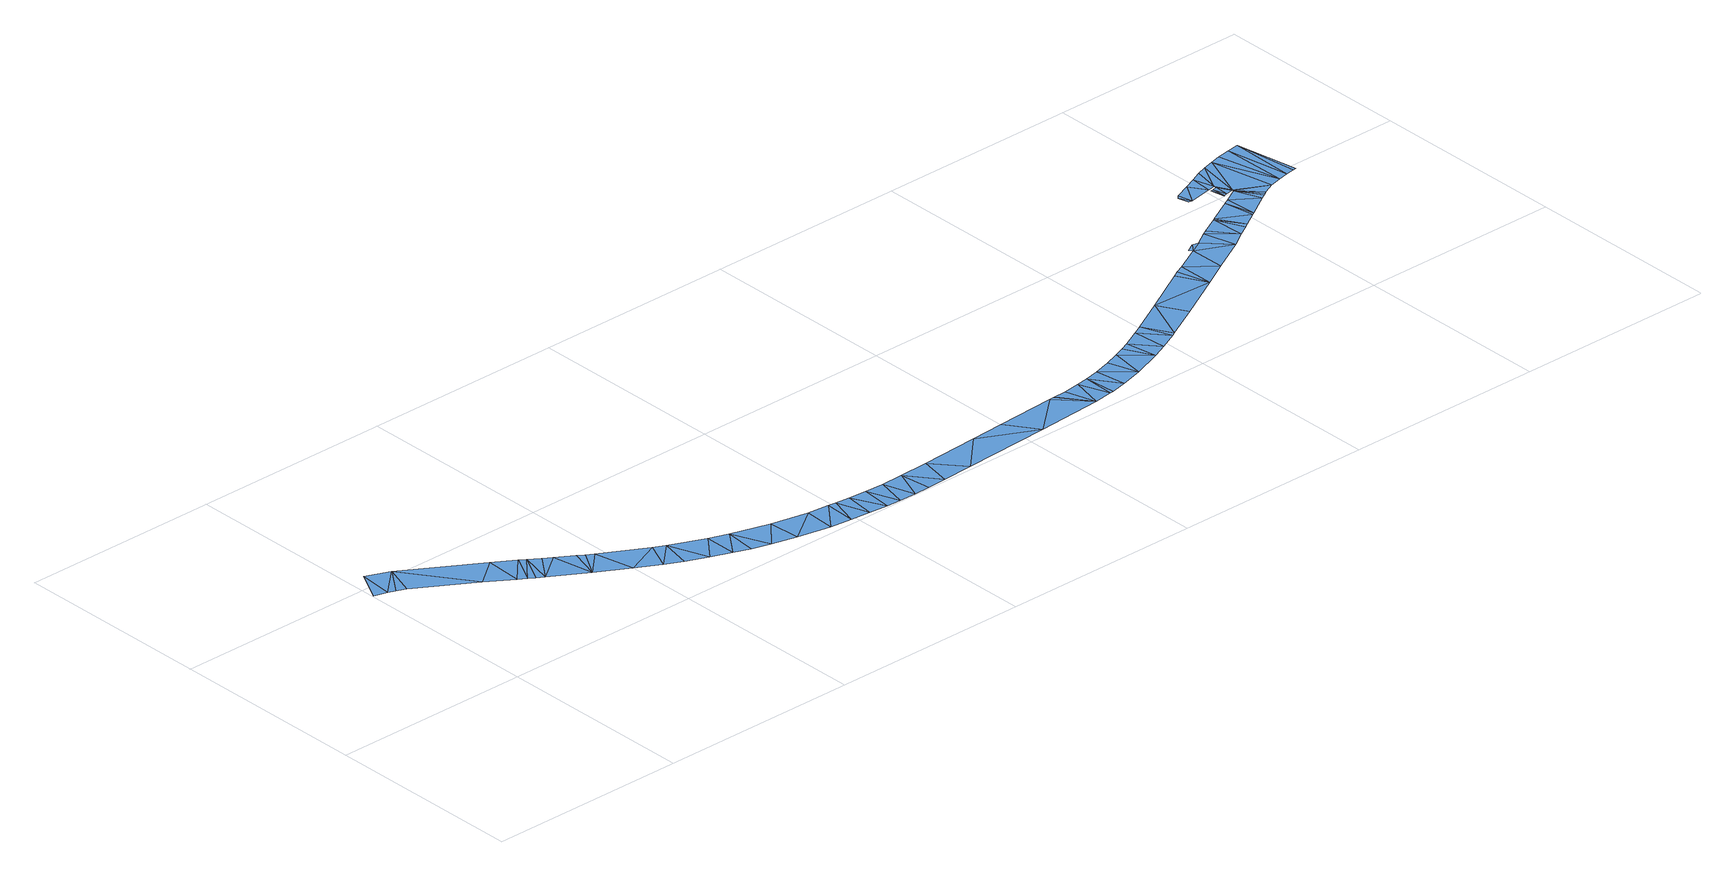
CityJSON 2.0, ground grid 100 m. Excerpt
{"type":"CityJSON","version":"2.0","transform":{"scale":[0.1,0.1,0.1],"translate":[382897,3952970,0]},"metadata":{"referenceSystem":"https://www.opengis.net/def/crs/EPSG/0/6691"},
"CityObjects":{
"waterbody1":{"type":"WaterBody","attributes":{"name":"神田川","class":"1030"},"geometry":[{"type":"MultiSurface","lod":"1","boundaries":[[[0,1,2]],[[3,2,4]],[[3,0,2]],[[3,4,5]],[[3,5,6]],[[7,3,6]],[[7,6,8]],[[9,8,10]],[[9,7,8]],[[11,10,12]],[[11,9,10]],[[11,12,13]],[[14,11,13]],[[15,14,13]],[[15,13,16]],[[17,15,16]],[[18,17,16]],[[19,18,16]],[[19,16,20]],[[21,19,20]],[[21,20,22]],[[23,21,22]],[[23,22,24]],[[23,24,25]],[[26,23,25]],[[26,25,27]],[[28,26,27]],[[28,27,29]],[[28,29,30]],[[31,28,30]],[[31,30,32]],[[33,31,32]],[[33,32,34]],[[35,33,34]],[[35,34,36]],[[37,35,36]],[[37,36,38]],[[39,37,38]],[[39,38,40]],[[41,39,40]],[[41,40,42]],[[43,41,42]],[[43,42,44]],[[45,43,44]],[[45,44,46]],[[45,46,47]],[[48,45,47]],[[48,47,49]],[[50,48,49]],[[50,49,51]],[[52,50,51]],[[53,52,51]],[[53,51,54]],[[55,53,54]],[[56,55,54]],[[57,56,54]],[[58,57,54]],[[58,54,59]],[[60,58,59]],[[60,59,61]],[[60,61,62]],[[63,60,62]],[[63,62,64]],[[65,63,64]],[[66,65,64]],[[66,64,67]],[[68,66,67]],[[69,68,67]],[[69,67,70]],[[71,69,70]],[[71,70,72]],[[73,71,72]],[[73,72,74]],[[75,73,74]],[[75,74,76]],[[75,76,77]],[[78,75,77]],[[79,78,77]],[[80,79,77]],[[80,77,81]],[[82,80,81]],[[83,84,82]],[[81,85,82]],[[82,86,83]],[[86,82,85]],[[87,86,85]],[[87,85,88]],[[89,87,88]],[[90,89,88]],[[90,88,91]],[[92,93,90]],[[90,91,92]],[[93,92,94]],[[95,96,97]],[[98,95,97]],[[99,93,94]],[[100,98,97]],[[99,94,101]],[[102,99,101]],[[100,97,103]],[[104,105,106]],[[106,107,104]],[[108,104,107]],[[109,100,103]],[[102,101,110]],[[108,107,111]],[[112,108,111]],[[109,103,113]],[[114,102,110]],[[112,111,115]],[[115,116,112]],[[113,112,117]],[[112,116,117]],[[118,109,113]],[[110,119,114]],[[120,121,114]],[[119,122,114]],[[123,113,117]],[[123,118,113]],[[124,117,125]],[[114,122,120]],[[125,121,124]],[[121,120,124]],[[117,126,123]],[[126,117,124]],[[126,124,127]],[[128,126,127]],[[129,128,127]],[[129,127,130]],[[131,129,130]],[[131,130,132]],[[132,133,131]]]}]}
},
"vertices":[
[90,1084,2],[10,931,2],[74,912,2],[208,1032,2],[111,899,2],[156,879,2],[437,703,2],[573,805,2],[564,618,2],[678,739,2],[602,593,2],[710,718,2],[632,576,2],[669,553,2],[765,682,2],[807,654,2],[845,446,2],[891,599,2],[924,577,2],[959,556,2],[1002,354,2],[1179,429,2],[1118,291,2],[1237,401,2],[1203,249,2],[1308,202,2],[1411,326,2],[1407,163,2],[1506,293,2],[1489,134,2],[1581,106,2],[1694,235,2],[1704,74,2],[1877,195,2],[1870,43,2],[1985,184,2],[1977,28,2],[2025,180,2],[2077,20,2],[2096,172,2],[2169,10,2],[2187,166,2],[2244,9,2],[2282,162,2],[2330,5,2],[2391,163,2],[2411,9,2],[2507,11,2],[2539,170,2],[2663,20,2],[2831,186,2],[3109,46,2],[3004,197,2],[3304,214,2],[3443,69,2],[3329,216,2],[3336,217,2],[3399,219,2],[3481,228,2],[3537,82,2],[3542,238,2],[3553,81,2],[3635,101,2],[3616,255,2],[3747,131,2],[3700,279,2],[3774,306,2],[3898,186,2],[3829,328,2],[3873,346,2],[3975,222,2],[3963,391,2],[4067,265,2],[4011,416,2],[4087,275,2],[4185,509,2],[4261,368,2],[4493,496,2],[4416,636,2],[4449,655,2],[4493,677,1],[4622,568,1],[4621,743,1],[4655,785,1],[4611,761,1],[4797,663,1],[4686,779,1],[4753,820,1],[4873,711,1],[4779,835,1],[4865,881,1],[4928,744,1],[4952,759,1],[4876,887,1],[5023,803,1],[4876,1121,1],[4889,1067,1],[4909,1065,1],[4892,1137,1],[4998,952,1],[4971,1170,1],[5036,810,1],[5025,967,1],[5023,1085,1],[5025,1072,1],[5024,1072,1],[5040,1004,1],[5041,1005,1],[5039,1075,1],[5032,1196,1],[5148,878,1],[5059,1009,1],[5063,1080,1],[5061,1091,1],[5099,1008,1],[5096,1017,1],[5098,1017,1],[5099,1017,1],[5088,1220,1],[5172,893,1],[5196,909,1],[5100,1013,1],[5183,900,1],[5138,1237,1],[5255,936,1],[5100,1016,1],[5191,1252,1],[5315,951,1],[5246,1266,1],[5310,1276,1],[5366,963,1],[5370,1285,1],[5409,968,1],[5426,969,1]
]}
